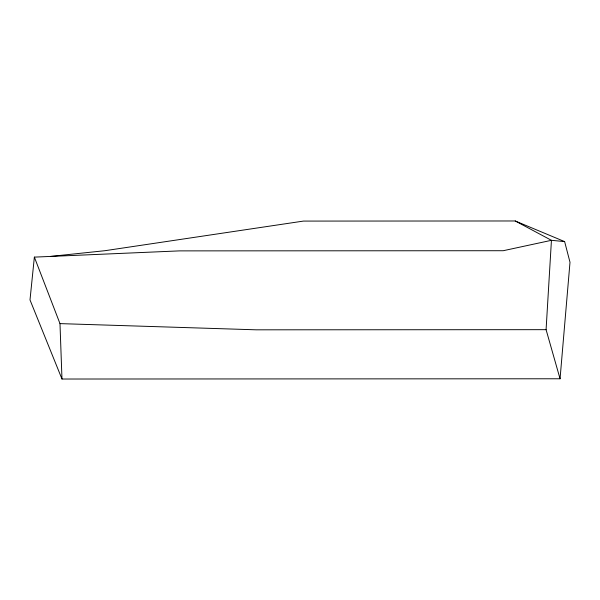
<?xml version="1.0" encoding="UTF-8"?>
<svg xmlns="http://www.w3.org/2000/svg" width="600" height="600" viewBox="0 0 600 600"><rect width="100%" height="100%" fill="white"/><g stroke="black" fill="none" stroke-linecap="round" stroke-linejoin="round"><path stroke-width="0.9" d="M560.055 378.772L570 262.26L564.63 241.605L551.438 240.315L503.205 250.718L179.528 250.882L34.365 257.123L30 299.918L61.98 379.028L560.055 378.772L546.082 329.67L551.438 240.315L515.22 220.972L303.435 221.085L104.962 250.695L50.438 256.433M546.082 329.67L256.312 329.82L59.985 323.618L34.365 257.123M515.22 220.972L564.63 241.605M59.985 323.618L61.98 379.028"/></g></svg>
